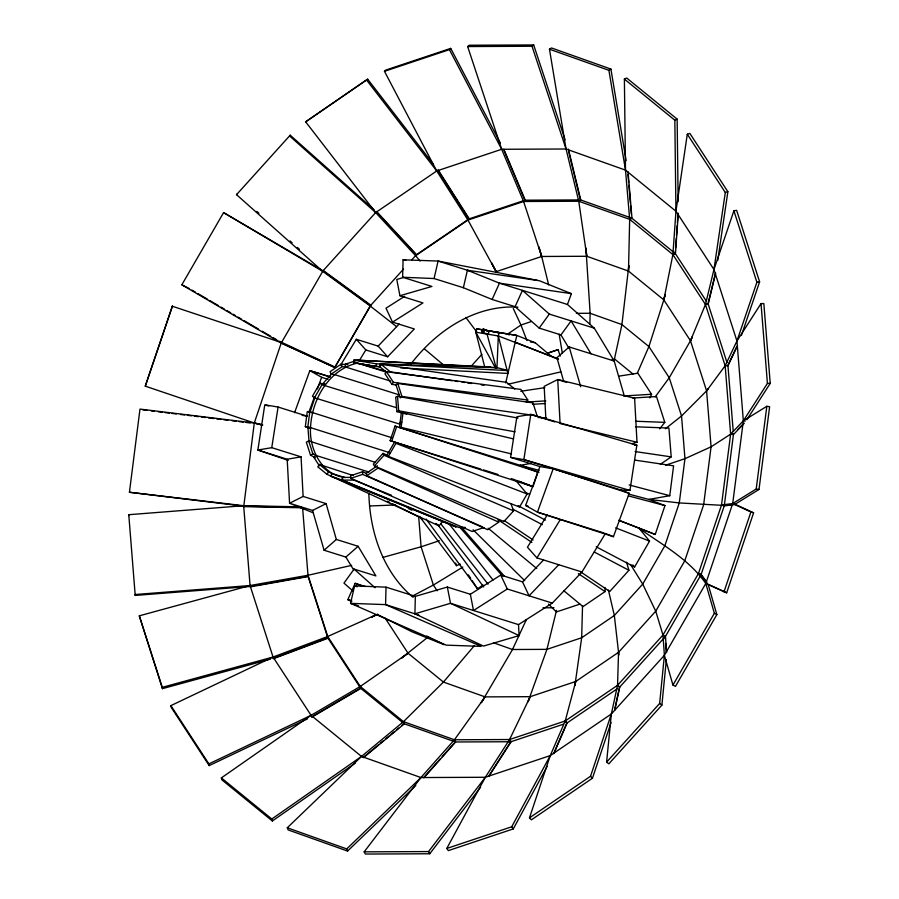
<?xml version="1.0" encoding="UTF-8"?>
<svg xmlns="http://www.w3.org/2000/svg" width="899" height="899" viewBox="0 0 899 899"><rect width="100%" height="100%" fill="white"/><g stroke="black" fill="none" stroke-linecap="round" stroke-linejoin="round"><path stroke-width="1.35" d="M386.031 587.159L385.581 604.611L481.167 646.392L446.151 645.134L350.554 603.353L354.588 585.878L386.031 587.159L415.349 596.34L447.354 587.058L470.346 594.261L500.743 575.057L522.533 581.878L529.084 595.823L558.74 564.729M403.37 277.533L396.774 279.465L399.931 295.726L431.936 286.444L402.617 277.252L403.078 259.8L438.094 261.058L537.141 280.263M621.198 490.101L629.941 490.416L636.852 445.185L530.792 414.383L516.903 416.743L510.576 457.366L523.87 459.614L621.198 490.101L629.188 493.326L613.444 536.692L605.454 533.467L581.956 572L552.301 603.094L518.509 624.614L519.105 635.604L483.493 646.089L414.9 613.803L415.349 596.34M589.845 324.348L590.126 313.268L585.923 248.034L586.811 256.271L628.48 271.082L663.833 299.895L690.477 340.755L706.592 390.874L711.075 446.825L703.625 504.811L684.746 560.864L655.731 611.174L618.546 652.314L575.742 681.487L530.219 696.68L485.089 696.882L443.421 682.071L408.056 653.247L385.222 618.231M582.53 605.735L581.675 637.751L574.911 685.488L575.742 681.487L565.224 720.953L550.267 755.587L529.466 817.865L531.376 819.832L592.452 778.231L611.05 722.571M496.978 367.781L498.316 335.979L499.17 332.619L476.65 328.82L475.807 332.181L484.696 366.961M717.728 260.474L727.864 191.701L689.859 133.412L687.297 134.209L675.947 211.231L672.89 254.574L663.833 299.895L648.909 346.565L637.222 373.422M675.396 250.697L675.205 253.496L672.89 254.574L629.671 219.345L578.754 201.241L523.589 201.488L467.952 220.064L415.619 255.709L375.658 212.569L305.66 121.837L367.669 79.168L433.408 164.36M675.599 247.899L676.284 238.123M676.486 235.324L677.172 225.537M677.363 222.738L677.958 214.355M706.502 301.39L675.452 253.776L678.307 213.232M666.35 659.731L661.889 705.131L608.848 763.813L606.611 762.127L611.342 713.986L617.546 685.308L618.546 652.314L614.343 615.5L608.421 590.104M606.611 762.127L659.652 703.445L664.383 655.292L662.99 635.02L655.731 611.174L642.718 584.103L630.57 564.55M387.087 372.692L379.951 366.871L353.61 362.915L353.936 360.061L357.757 360.229M376.13 366.702L376.456 363.848L497.327 367.725L505.912 369.961M380.277 364.016L379.951 366.871L377.299 366.421M298.389 507.25L243.73 506.171L129.434 492.259L139.986 409.09L254.293 423.002L262.486 424.867M257.013 585.227L308.065 576.169L302.592 507.778L243.719 506.631L254.293 423.002L281.218 343.036L323.247 270.475L370.804 305.211L334.709 367.489L281.218 343.036L181.834 284.814L223.593 212.613L322.977 270.835L370.545 305.57L335.069 367.062L279.162 341.193M309.189 428.295L305.323 426.665L307.256 411.63L309.784 411.731L392.043 437.791M390.11 452.838L307.851 426.778L309.784 411.731M350.554 477.302C324.472 479.695 309.009 450.927 310.515 427.902C311.683 399.92 328.528 369.624 357.431 363.084L385.525 371.096M526.78 467.401L399.448 427.508L401.381 412.461L513.419 438.869M399.448 427.508L401.145 427.362L403.078 412.315M628.502 494.034L648.808 499.417L669.755 495.697L673.598 465.828L634.705 460.097M744.316 423.182L733.427 434.588L724.324 505.452L679.273 502.934L648.808 499.417L664.957 505.586L655.236 534.456L619.535 520.645M129.434 492.259L243.663 505.721L250.068 585.541L273.049 657.034L311.065 715.323L361.499 756.43L420.946 777.556L485.325 777.275L550.267 755.587L611.342 713.986L664.383 655.292L705.782 583.518L732.707 503.552L743.338 420.833L736.944 341.013L713.952 269.52L675.947 211.231L625.502 170.125L566.055 148.998L501.676 149.279L436.734 170.967L375.658 212.569L322.617 271.262L223.593 212.613M270.487 659.102L162.427 688.656L139.3 615.837L250.068 585.541L308.009 575.259L327.708 636.514L360.274 686.454L403.494 721.672L454.422 739.776L509.576 739.529L565.224 720.953L617.546 685.308L662.99 635.02L698.456 573.528L721.526 505.013L732.707 503.552L756.205 489.022L766.825 406.303L769.623 406.741L759.003 489.461L735.506 503.991L733.022 504.317M655.225 396.897L669.238 377.749L690.477 340.755L705.457 304.503L713.952 269.52L725.302 192.487L687.297 134.209M287.186 459.22L289.568 503.238L303.109 496.439L301.075 456.861L287.186 459.22L257.867 450.028L271.756 447.668L278.083 407.045L264.778 404.797L257.867 450.028L288.276 460.389M465.322 527.421L458.816 527.443L342.283 480.122L342.755 477.335L341.732 480.021L456.209 527.005L330.922 476.178L331.945 473.492L328.551 471.93L319.37 464.446L317.808 466.839L326.978 474.312L439.015 525.893L442.443 521.622M400.808 367.938L507.89 373.422L508.362 370.59L380.423 364.05L379.951 366.871L381.142 364.376L506.564 382.356L514.711 389.009M614.736 709.12L619.467 687.274L617.546 685.308L619.782 686.993L614.759 710.21M614.242 359.982L621.917 324.573L628.839 265.52L628.48 271.082L629.671 219.345L625.502 170.125L624.389 79.09L626.704 78.022L677.149 119.129L678.149 201.758M402.617 277.252L434.06 278.533L438.094 261.058L470.076 271.082M568.786 347.958L560.965 334.922L539.175 328.09L515.105 306.671L492.113 299.468L463.378 287.714L467.413 270.239L539.344 280.724L571.382 293.647L567.46 304.469L594.329 328.18L614.197 361.05L624.187 395.549M505.699 382.94L516.824 335.428L476.65 328.82M715.199 274.105L708.019 303.716L705.457 304.503L672.89 254.574L675.452 253.776M727.021 362.657L708.187 304.076L715.705 273.127M556.526 610.342L546.94 649.359L528.039 701.827L530.219 696.68L509.576 739.529L485.325 777.275L446.769 848.465L448.331 850.611L513.273 828.923L547.188 766.319M665.136 294.602L663.833 299.895L665.204 294.479M529.466 817.865L590.531 776.264L611.342 713.986M145.278 386.165L172.383 306.199L145.278 386.165L254.293 423.002L262.654 424.867M314.942 397.482L310.043 412.023L312.447 412.855M390.132 440.622L395.032 426.081L537.928 472.076L533.028 486.617L390.132 440.622L391.739 441.218L396.639 426.665L395.032 426.081M706.839 582.192L701.153 574.427L724.223 505.912L735.404 504.451L753.598 512.835L726.673 592.801L705.782 583.518C689.185 559.369 662.462 544.929 639.088 528.286L649.539 541.108L634.593 567.022L596.206 546.806M723.976 591.902L750.912 511.936L732.707 503.552L735.506 503.991M713.952 269.52L733.899 210.771L736.629 210.344L759.61 281.837L741.439 335.361M665.395 428.789L681.532 415.99L706.592 390.874L725.156 365.758L736.944 341.013L756.891 282.264L733.899 210.771M294.58 412.675L309.84 370.624L329.843 376.647M629.188 493.326L553.188 468.795L537.445 512.16L613.444 536.692M308.818 412.338L314.515 396.774M317.369 388.986L321.64 377.31L309.84 370.624L330.281 377.029M559.167 518.959L537.445 512.16L525.645 505.474L539.894 466.559L553.188 468.795M554.054 752.598L566.786 723.099L565.224 720.953L567.134 722.92L553.851 753.71M365.399 586.519L355.172 583.316L347.834 599.611L351.531 601.465M492.113 299.468L499.451 283.163L571.382 293.647M515.105 306.671L522.443 290.366L549.311 314.077L594.329 328.18M649.887 397.897L651.561 394.245L637.841 373.209L618.557 376.187M526.409 619.557L512.497 649.505L481.313 702.658L485.089 696.882L454.422 739.776L420.946 777.556L364.162 851.847L365.365 854.05L429.756 853.769L480.605 787.243M692.23 337.058L690.477 340.755L692.309 336.968M727.875 365.32L736.719 346.767M733.224 431.34L727.965 365.747L737.394 345.946M446.769 848.465L511.711 826.777L550.267 755.587M325.404 384.255L319.954 383.232L312.425 396.29L314.493 397.785L400.92 424.497M314.493 397.785L322.011 384.727L396.515 407.708M516.138 480.943L527.095 493.967L519.566 507.014L388.39 456.377L387.019 455.096L394.549 442.05L480.785 469.064M388.39 456.377L395.92 443.331L394.549 442.05M666.609 652.562L665.485 636.346L700.962 574.843L698.456 573.528L701.153 574.427M705.782 583.518L708.277 584.844L716.851 614.601L675.464 686.386L672.958 685.06L714.357 613.287L705.782 583.518L708.468 584.417M340.665 364.983L356.33 339.294L378.131 346.115L387.626 356.791L414.327 328.967L392.537 322.134L385.986 308.2L404.629 296.322M581.956 572L536.939 557.897L560.437 519.364L604.128 533.051M359.252 360.69L365.837 349.969L356.33 339.294M547.176 515.06L527.443 547.221L536.939 557.897M488.809 775.938L510.789 741.731L509.576 739.529L511.149 741.675L489.168 775.882M736.944 341.013L761.026 303.581L763.835 303.57L770.229 383.39L746.9 419.653M761.026 303.581L767.42 383.401L743.338 420.833L730.64 434.15L711.075 446.825L684.959 458.681L665.575 465.21M326.978 474.312L328.551 471.93M303.109 496.439L326.101 503.642L336.338 539.467L358.139 546.289L375.894 575.922L354.105 569.101L343.957 583.114L353.262 591.317M539.175 328.09L549.311 314.077M560.965 334.922L571.112 320.909L590.98 353.779M545.772 400.875L526.286 402.089L527.814 400.021L520.892 389.424L386.503 371.737L384.974 373.804L391.897 384.401L396.032 384.952L397.763 383.446L532.95 402.898L537.13 415.9L401.943 396.448L400.212 397.942M391.897 384.401L393.414 382.333L527.814 400.021M364.162 851.847L428.553 851.567L485.325 777.275M659.697 428.845L664.799 422.361L656.495 396.549L632.84 398.032M396.459 326.551L370.174 305.997L322.617 271.262L236.538 194.667L237.167 193.869M374.209 209.939L290.208 135.187L289.579 135.974L375.658 212.569L376.602 211.501L416.563 254.642L467.75 219.772M375.658 212.569L376.288 211.782L381.041 216.917M420.114 261.081L415.619 255.709L416.248 254.923L411.607 260.058M708.367 388.739L706.592 390.874L708.378 388.773M474.335 645.696L443.421 682.071L403.494 721.672L361.499 756.43L287.275 827.777L288.141 829.923L347.576 851.05L415.788 785.49M181.834 284.814L189.475 288.658M172.215 306.199L281.589 342.609M370.545 305.57L403.561 269.048M305.66 121.837L367.669 79.168M415.619 255.709L416.563 254.642M423.665 777.601L440.398 758.711M442.263 756.61L455.276 741.922L454.422 739.776L455.624 741.978L509.407 741.742M424.013 777.669L455.624 741.978M236.538 194.667L290.208 135.187M332.046 373.501L323.269 383.199L324.876 385.266M387.019 455.096L383.03 453.388L373.377 464.053L374.4 465.94L503.923 521.555L513.565 510.879L510.947 503.642M374.4 465.94L384.042 455.265L383.03 453.388M470.885 366.522L481.875 354.375M626.547 562.246L628.94 570.281L609.792 591.475L580.754 571.955M619.782 686.993L664.294 637.739M378.131 346.115L399.167 324.056M737.978 429.385L742.518 424.631M522.533 581.878L543.513 560.021M626.142 160.674L610.915 69.077L551.469 47.95L549.469 49.198L566.055 148.998L578.754 201.241L586.811 256.271L541.681 256.473L496.158 271.667L467.952 220.064L436.734 170.967L384.48 71.324L385.783 70.077L450.725 48.389L500.395 143.121M384.48 71.324L449.421 49.636L450.725 48.389M467.952 220.064L469.244 218.817L523.555 200.691M287.275 827.777L346.722 848.914L420.946 777.556M368.927 472.042L315.864 455.411L313.852 457.344L319.381 465.817M312.695 512.599L289.568 503.238L312.56 510.441L324.089 550.233L336.338 539.467M614.197 361.05L569.191 346.947L556.931 357.723L563.763 381.614M324.089 550.233L345.879 557.065L358.139 546.289M363.14 757.509L378.209 745.035M380.356 743.248L383.592 740.574M385.75 738.787L388.975 736.124M391.132 734.337L394.358 731.662M396.515 729.876L398.662 728.1M401.898 725.426L404.044 723.639L403.494 721.672L404.359 723.819L453.973 741.461M363.443 757.677L404.359 723.819M427.632 637.38L401.314 658.27L408.056 653.247L360.274 686.454L311.065 715.323L221.356 777.905L221.907 779.871L272.352 820.978L355.161 763.217M548.682 284.949L541.681 256.473L523.589 201.488L501.676 149.279L467.649 46.546L469.3 45.231L533.68 44.95L565.1 139.783M467.649 46.546L532.028 46.254L533.68 44.95M579.023 199.938L525.241 200.185L523.589 201.488L524.881 200.241L504.036 150.583M580.406 199.938L578.754 201.241L580.754 199.994L630.368 217.637M272.352 820.978L271.801 819.011L361.499 756.43M345.362 364.623L341.193 364.106L330.09 371.68L331.135 374.175L334.518 374.591L399.527 394.953M331.135 374.175L342.238 366.612L345.621 367.028L390.728 381.154M507.429 334.237L520.948 325.022L531.242 321.584M483.977 527.533L472.166 531.478L350.846 478.335L350.779 475.672L362.589 471.728L366.275 473.335L377.378 465.772M366.837 475.695L377.94 468.132L498.731 522.139L487.629 529.702L366.837 475.695L366.275 473.335M660.293 464.334L671.216 456.883L668.912 428.07L635.514 426.789M605.038 587.53L605.061 591.576L583.013 606.6L563.606 590.564M567.134 722.92L617.186 688.825M426.104 519.049L477.538 588.834L483.134 585.024M552.301 603.094L507.294 588.991L473.503 610.511L470.346 594.261M392.537 322.134L422.923 302.929L399.931 295.726M549.469 49.198L608.915 70.324L610.915 69.077M631.682 218.097L629.671 219.345L631.986 218.277L674.126 252.619M766.825 406.303L743.338 420.833L745.204 421.125M462.839 567.055L433.385 585.035L412.349 596.104M313.773 715.604L360.578 688.14L360.274 686.454L360.825 688.42L402.966 722.762M311.616 717.29L360.825 688.42M375.355 462.367L308.672 440.87L306.345 442.184L310.526 455.186L315.459 457.726M310.526 455.186L312.852 453.871L315.864 455.411M312.56 510.441L326.101 503.642M371.478 617.197L377.692 614.197M307.582 718.807L209.197 765.588L171.192 707.299L170.889 705.614L273.049 657.034L327.708 636.514L376.299 614.691M371.444 617.13L376.434 614.759M209.197 765.588L208.894 763.892L311.065 715.323M518.015 418.046L397.504 396.29L395.717 397.133L396.886 411.652L406.685 414.124M396.886 411.652L398.673 410.809L515.071 431.823M624.389 79.09L674.834 120.208L677.149 119.129M419.507 516.397L456.523 565.662L460.288 564.123M359.825 686.982L328.011 638.2L273.352 658.731L273.049 657.034L162.292 687.33L162.427 688.656M547.502 353.217L558.077 349.655L560.234 356.094M345.621 367.028L345.194 364.252L357.004 360.308L361.151 360.892M547.66 353.138L558.077 349.655M350.846 478.335L362.657 474.391L482.696 526.971M579.866 604.117L556.425 611.949L548.48 604.128M511.149 741.675L563.313 724.257M439.353 540.726L421.092 546.794L382.569 557.492M725.302 192.487L727.864 191.701M631.918 443.746L636.998 442.252L634.615 398.235L557.717 379.547L544.187 386.345L545.862 419.103M414.9 613.803L450.511 603.308L518.509 624.614M310.515 427.902L308.009 428.531L309.065 441.724M508.07 384.233L560.762 371.883M612.095 359.847L614.804 359.207L633.008 374.051M308.065 576.169L308.009 575.259L351.666 565.37M537.928 472.076L520.173 465.322L530.646 463.468M251.495 586.204L254.26 585.721M327.416 636.514L308.155 576.596L250.203 586.878L250.068 585.541L135.165 594.52L135.221 595.43L250.113 586.451L250.068 585.541M756.891 282.264L759.61 281.837M708.187 304.076L705.457 304.503L725.156 365.758L730.64 434.15L721.526 505.013L724.223 505.912M520.746 391.279L544.85 387.66M725.572 505.294L730.539 504.642M400.111 422.361L401.808 422.215M128.815 515.61L128.771 514.7L243.663 505.721L301.131 506.845M623.726 395.987L651.561 394.245M532.613 404.314L545.142 403.527M370.523 505.946L395.481 504.968M576.349 313.335L590.126 313.268L621.917 324.573L648.909 346.565L669.238 377.749L681.532 415.99L684.959 458.681L679.273 502.934L664.867 545.715L642.718 584.103L614.343 615.5L581.675 637.751L546.94 649.359L512.497 649.505L493.427 642.729M342.283 480.122L353.992 480.066L391.548 495.315M542.996 607.803L553.941 607.746M725.156 365.758L727.965 365.747M767.42 383.401L770.229 383.39M733.449 434.138L730.64 434.15L733.427 434.588M281.218 343.036L334.709 367.489M634.357 445.095L636.852 445.185M538.186 417.507L546.525 417.821M635.582 421.238L664.799 422.361M353.61 362.915L357.431 363.084L386.615 372.231M305.323 426.665L307.851 426.778M485.572 366.758L357.633 360.207L497.181 367.691M488.123 366.961L490.674 367.163M142.84 409.877L147.031 410.394M151.212 410.899L153.999 411.236M158.179 411.742L162.359 412.259M165.146 412.596L169.327 413.102M172.114 413.45L176.294 413.956M180.485 414.461L184.666 414.967M187.453 415.316L191.633 415.821M194.42 416.158L198.6 416.675M201.387 417.012L205.568 417.518M208.354 417.855L213.94 418.541M216.726 418.878L220.907 419.383M223.694 419.721L227.874 420.238M232.054 420.743L236.235 421.249M239.022 421.597L243.213 422.103M246 422.44L250.18 422.946M345.194 364.252L347.958 364.646M452.332 380.749L390.312 371.849L381.142 364.376M455.096 381.142L457.849 381.536M461.985 382.131L464.738 382.524M467.491 382.918L471.627 383.513M481.28 384.896L484.033 385.289M635.11 451.556L671.216 456.883M756.205 489.022L759.003 489.461M558.257 358.858L498.316 335.979L475.807 332.181L495.54 368.152M530.376 341.935L535.208 342.744L551.885 356.779L558.223 359.308M353.936 360.061L376.456 363.848M361.409 363.747L364.061 364.196M366.702 364.646L369.354 365.084M372.006 365.533L374.658 365.983M302.075 415.327L307.402 416.226L278.083 407.045M403.078 259.8L405.831 260.328M262.553 425.317L254.293 423.002M401.145 427.362L511.486 453.916M636.998 442.252L560.099 423.564L557.717 379.547L566.662 382.345M629.131 484.932L669.755 495.697M520.173 465.322L539.13 470.357M536.321 471.492L539.029 472.211M628.401 495.888L664.957 505.586M629.941 490.416L523.87 459.614L530.792 414.383L554.773 421.889M567.46 304.469L499.451 283.163L467.413 270.239M434.06 278.533L463.378 287.714M365.837 349.969L387.626 356.791M321.64 377.31L328.034 379.311M510.576 457.366L539.894 466.559M483.437 469.896L498.024 474.47M511.295 478.628L515.273 479.875M266.115 405.224L268.779 406.056M525.645 505.474L528.196 506.272M271.756 447.668L301.075 456.861M353.285 475.571L319.37 464.446M331.945 473.492L345.216 477.65M354.588 585.878L357.263 586.71M418.889 615.051L385.581 604.611L350.554 603.353L358.555 605.859M351.666 600.813L347.834 599.611L351.678 601.161M732.707 503.552L735.404 504.451M750.912 511.936L753.598 512.835M494.304 331.641L498.091 332.945M330.922 476.178L341.732 480.021M533.028 486.617L516.52 480.347M505.564 333.529L509.306 334.911M395.92 443.331L527.095 493.967M618.748 520.184L655.236 534.456M519.184 481.403L532.219 486.494M525.724 492.686L529.635 494.214M615.658 527.859L649.539 541.108M535.208 342.744L516.824 335.428L487.91 330.72L483.426 329.068L482.572 332.428L487.056 334.08L496.136 367.848M515.116 342.148L550.615 356.274M355.172 583.316L362.668 586.384M384.042 455.265L513.565 510.879M709.682 584.979L726.673 592.801M408.202 508.452L412.012 510.216M519.105 635.604L450.511 603.308L447.354 587.058M387.289 501.17L389.795 502.417M392.312 503.676L422.44 518.723M426.699 636.02L443.949 644.673L411.911 631.75L377.411 614.444M545.435 520.083L518.195 505.744L519.566 507.014M512.542 509.003L542.266 524.645M594.273 552.031L628.94 570.281M714.357 613.287L716.851 614.601M662.99 635.02L665.485 636.346M191.892 290.074L195.532 292.209M197.96 293.625L207.658 299.3M210.074 300.727L218.558 305.694M220.985 307.11L224.615 309.245M227.042 310.661L230.683 312.796M233.099 314.212L235.527 315.639M237.954 317.055L241.584 319.179M244.011 320.606L258.552 329.124M262.193 331.248L270.678 336.226M273.105 337.642L276.735 339.777M504.069 520.454L533.107 539.962M531.86 542.412L498.17 519.779L498.731 522.139M578.338 573.629L605.061 591.576M319.954 383.232L322.011 384.727M659.652 703.445L661.889 705.131M435.959 523.398L439.015 525.893M221.356 777.905L271.801 819.011M488.135 528.23L536.737 568.505M424.699 349.138L443.904 365.252M256.867 211.411L258.946 213.254M290.062 240.943L292.13 242.786M297.322 247.405L299.389 249.248M354.105 569.101L375.029 587.721M473.099 529.792L524.679 580.653M590.531 776.264L592.452 778.231M382.952 218.974L392.458 229.245M395.313 232.324L415.293 253.9M461.131 526.769L504.429 576.259M459.996 527.477L502.372 575.911M632.851 564.887L634.593 567.022M449.017 523.78L493.023 580.024M440.577 523.499L488.033 584.159M366.725 80.236L436.734 170.967M465.817 317.426L476.639 331.798M438.038 525.027L483.662 586.935M700.962 574.843L706.648 582.619M511.711 826.777L513.273 828.923M386.503 371.737L393.414 382.333M468.39 574.809L470.671 578.315M472.2 580.653L477.538 588.834M437.15 590.812L433.385 585.035L421.092 546.794L418.664 516.487M170.889 705.614L208.894 763.892M438.027 169.72L469.244 218.817M438.42 171.068L468.896 218.996M345.879 557.065L353.689 569.977M428.553 851.567L429.756 853.769M449.421 49.636L501.676 149.279M500.743 575.057L507.294 588.991M513.273 308.514L520.948 325.022L526.949 340.541M503.867 149.245L525.241 200.185M341.193 364.106L342.238 366.612M346.722 848.914L347.576 851.05M532.028 46.254L566.055 148.998M455.692 563.089L456.523 565.662M397.763 383.446L401.943 396.448M396.032 384.952L399.797 396.65M308.672 440.87L312.852 453.871M139.3 615.837L162.292 687.33M538.883 247.101L541.681 256.473L538.939 247.09M664.383 655.292L672.958 685.06M569.191 346.947L580.709 386.75M498.316 335.979L507.89 373.422M568.393 149.088L580.754 199.994M568.696 151.706L580.08 198.6M328.011 638.2L327.708 636.514L327.843 637.841L273.184 658.36L273.049 657.034M559.156 334.17L562.392 353.532M608.915 70.324L625.502 170.125M308.009 575.259L308.155 576.596M628.041 171.788L631.986 218.277M627.963 174.35L628.659 182.553M628.895 185.284L630.401 203.062M630.637 205.792L631.334 213.996M397.504 396.29L398.673 410.809M128.771 514.7L135.221 595.43M665.226 636.706L665.417 639.414M665.687 643.47L666.249 651.573M362.589 471.728L362.657 474.391M674.834 120.208L675.947 211.231M486.876 331.057A1.742 1.292 -69.8 0 1 488.696 331.36A1.742 1.292 -69.8 0 1 488.101 333.743A1.742 1.292 -69.8 0 1 486.28 333.428M413.124 597.341A158.887 118.724 -72.6 0 1 368.86 493.427M410.843 364.073A158.887 118.724 -72.6 0 1 517.936 307.166M496.158 271.667L491.719 263.092L496.158 271.667M618.647 655.09L618.546 652.314L618.624 655.113M483.606 332.091A1.742 1.292 -69.8 0 0 483.741 329.18A1.742 1.292 -69.8 0 0 481.65 330.978A1.742 1.292 -69.8 0 0 483.606 332.091"/></g></svg>
